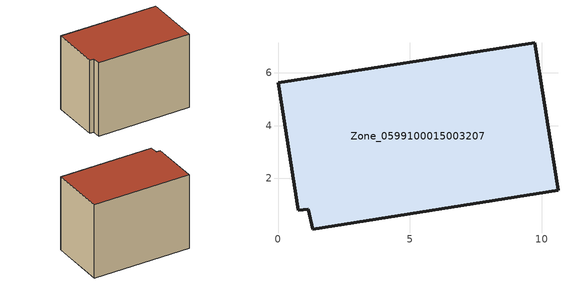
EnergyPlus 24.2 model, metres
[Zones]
Zone_0599100015003207
 floor ground (C_G): 1.32,0.07 1.15,0.83 0.77,0.79 0,5.63 9.72,7.15 10.61,1.55 z0.8
 wall outside (C_F): 10.61,1.55 9.72,7.15 0,5.63 0.77,0.79 1.15,0.83 1.32,0.07 10.61,1.55 z0.8:8.35
 roof outside (C_R): 1.15,0.83 1.32,0.07 10.61,1.55 9.72,7.15 0,5.63 0.77,0.79 z8.35
[BUILDING]
Pand.0599100015003207: North Axis=0; Terrain=City; Loads Convergence Tolerance Value=0.04; Temperature Convergence Tolerance Value=0.4; Solar Distribution=FullExterior; Maximum Number of Warmup Days=25; Minimum Number of Warmup Days=1
[Site:Location]
Rotterdam.The.Hague.AP_ZH_NLD Design_Conditions: Latitude=51.96; Longitude=4.45; Time Zone=1; Elevation=-4.5
[SITE:GROUNDTEMPERATURE:BUILDINGSURFACE]
18, 18, 18, 18, 18, 18, 18, 18, 18, 18, 18, 18
[MATERIAL] Thermal Absorptance=0.9; Solar Absorptance=0.7; Visible Absorptance=0.7
Name | Roughness | Thickness | Conductivity | Density | Specific Heat
G.TC.1975-1991 | MediumSmooth | 0.15 | 0.288461 | 540 | 1210
F.TC.1975-1991 | Rough | 0.3 | 0.230769 | 1920 | 840
R.TC.1975-1991 | MediumRough | 0.2 | 0.153846 | 1500 | 1000
[CONSTRUCTION]
C_G: G.TC.1975-1991
C_F: F.TC.1975-1991
C_R: R.TC.1975-1991
[ZONE]
Zone_0599100015003207: Type=1; Multiplier=1; Ceiling Height=Autocalculate; Volume=Autocalculate; Floor Area=autocalculate; Part of Total Floor Area=Yes
[ZONEINFILTRATION:DESIGNFLOWRATE]
Infil_Zone_0599100015003207: Zone or ZoneList or Space or SpaceList=Zone_0599100015003207; Schedule=AlwaysOn; Design Flow Rate Calculation Method=Flow/Area; Flow Rate per Floor Area=0.003; Constant Term Coefficient=1; Temperature Term Coefficient=0; Velocity Term Coefficient=0; Velocity Squared Term Coefficient=0
[HVACTEMPLATE:ZONE:IDEALLOADSAIRSYSTEM]
Zone_0599100015003207: Maximum Heating Supply Air Temperature=50; Minimum Cooling Supply Air Temperature=13; Maximum Heating Supply Air Humidity Ratio=0.0156; Minimum Cooling Supply Air Humidity Ratio=0.0077; Heating Limit=NoLimit; Cooling Limit=NoLimit; Dehumidification Control Type=ConstantSensibleHeatRatio; Cooling Sensible Heat Ratio=0.7; Dehumidification Setpoint=60; Humidification Control Type=None; Humidification Setpoint=30; Outdoor Air Method=None; Outdoor Air Flow Rate per Person=0.00944; Outdoor Air Flow Rate per Zone Floor Area=0; Outdoor Air Flow Rate per Zone=0; Demand Controlled Ventilation Type=None; Outdoor Air Economizer Type=NoEconomizer; Heat Recovery Type=None; Sensible Heat Recovery Effectiveness=0.7; Latent Heat Recovery Effectiveness=0.65
[ZONECONTROL:THERMOSTAT]
ThermostatControl_Zone_0599100015003207: Zone or ZoneList=Zone_0599100015003207; Control Type Schedule=DualSetpointControlType; Control 1=Thermostat_Zone_0599100015003207; Temperature Difference Between Cutout And Setpoint=0
[THERMOSTATSETPOINT:DUALSETPOINT]
Thermostat_Zone_0599100015003207: Heating Setpoint Temperature Schedule=HeatingSetpoint_Zone_0599100015003207; Cooling Setpoint Temperature Schedule=CoolingSetpoint_Zone_0599100015003207
[SCHEDULE:COMPACT]
HeatingSetpoint_Zone_0599100015003207: Through: 12/31, For: AllDays, Until: 24:00, 21
CoolingSetpoint_Zone_0599100015003207: Through: 12/31, For: AllDays, Until: 24:00, 24
DualSetpointControlType: Through: 12/31, For: AllDays, Until: 24:00, 4
AlwaysOn: Through: 12/31, For: AllDays, Until: 24:00, 1
